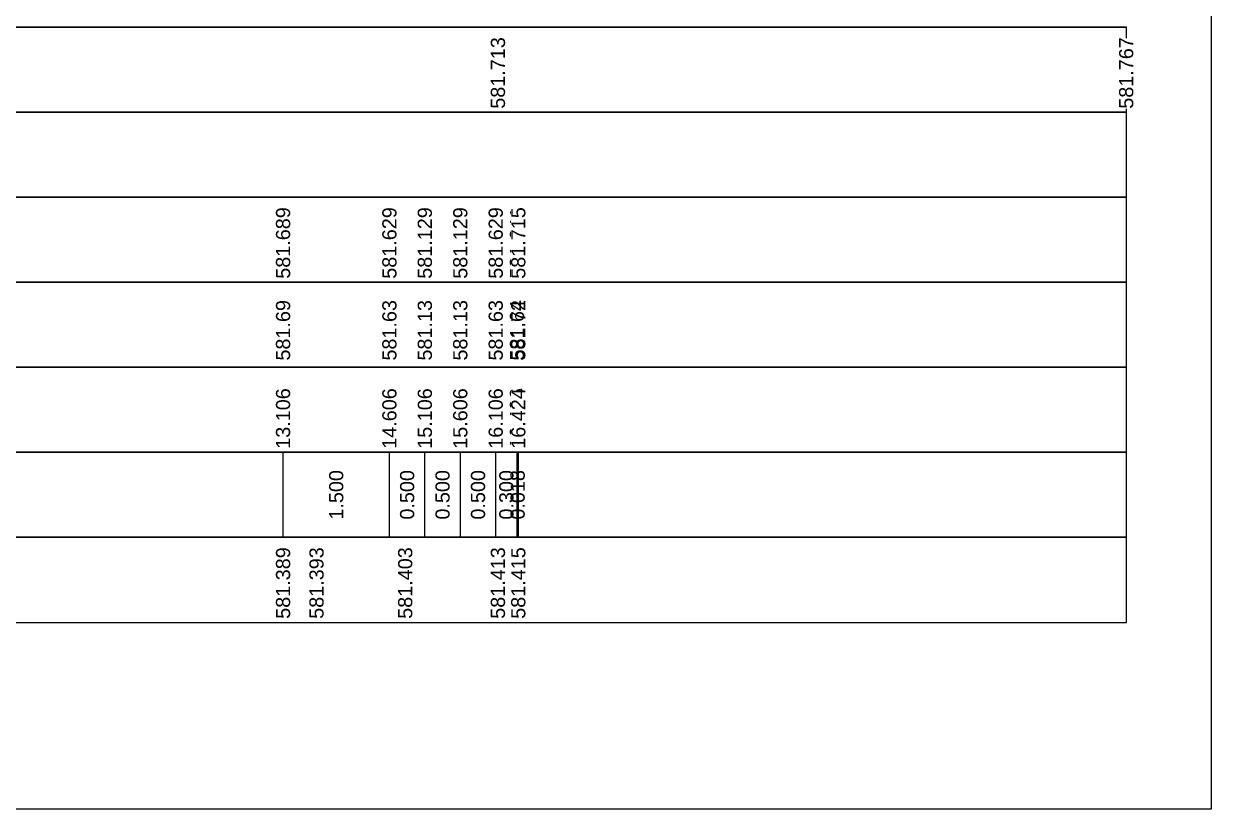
# Model space of a CAD drawing. Header units: millimetres. Extents: x 2762 to 3076, y 916 to 3305.
# Drawn here: x 2831.5 to 2848.25, y 985.65 to 996.73 of the extents above; entities that cross this region are included whole.
import ezdxf

# ---------------------------------------------------------------- set-up
doc = ezdxf.new("R2010")
doc.units = ezdxf.units.MM
doc.header["$LTSCALE"] = 2
doc.styles.add('C3D_Profil_Travers', font='romans.shx')

msp = doc.modelspace()

# ---------------------------------------------------------------- linework, layer by layer
at = {"color": 7, "linetype": 'Continuous', "lineweight": -3}
for p, q in [((2797.054, 996.684), (2847.056, 996.684)), ((2835.161, 989.484), (2835.161, 990.684)), ((2835.161, 989.484), (2835.161, 990.684)), ((2836.661, 989.484), (2836.661, 990.684)), ((2836.661, 989.484), (2836.661, 990.684)), ((2837.161, 989.484), (2837.161, 990.684)), ((2837.161, 989.484), (2837.161, 990.684)), ((2837.661, 989.484), (2837.661, 990.684)), ((2837.661, 989.484), (2837.661, 990.684)), ((2838.161, 989.484), (2838.161, 990.684)), ((2838.161, 989.484), (2838.161, 990.684)), ((2838.461, 989.484), (2838.461, 990.684)), ((2838.461, 989.484), (2838.461, 990.684)), ((2838.479, 989.484), (2838.479, 990.684))]:
    msp.add_line(p, q, dxfattribs=at)
for points in [[(2797.054, 995.484), (2847.056, 995.484), (2847.056, 996.684), (2797.054, 996.684)], [(2797.054, 994.284), (2847.056, 994.284), (2847.056, 995.484), (2797.054, 995.484)], [(2797.054, 993.084), (2847.056, 993.084), (2847.056, 994.284), (2797.054, 994.284)], [(2797.054, 991.884), (2847.056, 991.884), (2847.056, 993.084), (2797.054, 993.084)], [(2797.054, 990.684), (2847.056, 990.684), (2847.056, 991.884), (2797.054, 991.884)], [(2797.054, 989.484), (2847.056, 989.484), (2847.056, 990.684), (2797.054, 990.684)], [(2797.054, 988.284), (2847.056, 988.284), (2847.056, 989.484), (2797.054, 989.484)]]:
    msp.add_3dface(points, dxfattribs=at)

# ---------------------------------------------------------------- texts
at = {"color": 7, "linetype": 'Continuous', "lineweight": -3, "char_height": 0.2, "rotation": 90, "style": 'C3D_Profil_Travers'}
for s, insert, attachment_point in [('{\\fArial|b0|i0|c0|p34;581.69}', (2835.161, 991.979), 4), ('{\\fArial|b0|i0|c0|p34;581.63}', (2836.661, 991.979), 4), ('{\\fArial|b0|i0|c0|p34;581.13}', (2837.161, 991.979), 4), ('{\\fArial|b0|i0|c0|p34;581.13}', (2837.661, 991.979), 4), ('{\\fArial|b0|i0|c0|p34;581.63}', (2838.161, 991.979), 4), ('{\\fArial|b0|i0|c0|p34;581.64}', (2838.461, 991.979), 4), ('{\\fArial|b0|i0|c0|p34;581.72}', (2838.479, 991.979), 4), ('{\\fArial|b0|i0|c0|p34;1.500}', (2835.911, 990.084), 5), ('{\\fArial|b0|i0|c0|p34;0.500}', (2836.911, 990.084), 5), ('{\\fArial|b0|i0|c0|p34;0.500}', (2837.411, 990.084), 5), ('{\\fArial|b0|i0|c0|p34;0.500}', (2837.911, 990.084), 5), ('{\\fArial|b0|i0|c0|p34;0.300}', (2838.311, 990.084), 5), ('{\\fArial|b0|i0|c0|p34;0.018}', (2838.47, 990.084), 5)]:
    msp.add_mtext(s, dxfattribs=dict(at, insert=insert, attachment_point=attachment_point))

# ---------------------------------------------------------------- next in the draw order: texts
at = {"color": 7, "linetype": 'Continuous', "lineweight": -3, "char_height": 0.2, "attachment_point": 4, "rotation": 90, "style": 'C3D_Profil_Travers', "bg_fill": 3, "box_fill_scale": 1.000375, "bg_fill_color": 256, "bg_fill_true_color": 13158600, "bg_fill_transparency": 0}
for s, insert, width in [('{\\fArial|b0|i0|c0|p34;581.713}', (2838.192, 995.534), 0.99553), ('{\\fArial|b0|i0|c0|p34;581.767}', (2847.055, 995.534), 0.99553), ('{\\fArial|b0|i0|c0|p34;581.689}', (2835.161, 993.134), 0.99595), ('{\\fArial|b0|i0|c0|p34;581.629}', (2836.661, 993.134), 0.99595), ('{\\fArial|b0|i0|c0|p34;581.129}', (2837.161, 993.134), 0.99595), ('{\\fArial|b0|i0|c0|p34;581.129}', (2837.661, 993.134), 0.99595), ('{\\fArial|b0|i0|c0|p34;581.629}', (2838.161, 993.134), 0.99595), ('{\\fArial|b0|i0|c0|p34;581.641}', (2838.461, 993.134), 0.95654), ('{\\fArial|b0|i0|c0|p34;\\C256;13.106}', (2835.161, 990.734), 0.81944), ('{\\fArial|b0|i0|c0|p34;\\C256;14.606}', (2836.661, 990.734), 0.81944), ('{\\fArial|b0|i0|c0|p34;\\C256;15.106}', (2837.161, 990.734), 0.81944), ('{\\fArial|b0|i0|c0|p34;\\C256;15.606}', (2837.661, 990.734), 0.81944), ('{\\fArial|b0|i0|c0|p34;\\C256;16.106}', (2838.161, 990.734), 0.81944), ('{\\fArial|b0|i0|c0|p34;\\C256;16.406}', (2838.461, 990.734), 0.81944), ('{\\fArial|b0|i0|c0|p34;581.389}', (2835.161, 988.334), 0.99595), ('{\\fArial|b0|i0|c0|p34;581.393}', (2835.633, 988.334), 0.99553), ('{\\fArial|b0|i0|c0|p34;581.403}', (2836.884, 988.334), 0.99553), ('{\\fArial|b0|i0|c0|p34;581.413}', (2838.192, 988.334), 0.99553)]:
    msp.add_mtext(s, dxfattribs=dict(at, insert=insert, width=width))

# ---------------------------------------------------------------- next in the draw order: texts
for s, insert, width in [('{\\fArial|b0|i0|c0|p34;581.715}', (2838.479, 993.134), 0.99705), ('{\\fArial|b0|i0|c0|p34;\\C256;16.424}', (2838.479, 990.734), 0.81875), ('{\\fArial|b0|i0|c0|p34;581.415}', (2838.479, 988.334), 0.99705)]:
    msp.add_mtext(s, dxfattribs=dict(at, insert=insert, width=width))

# ---------------------------------------------------------------- next in the draw order: linework, layer by layer
msp.add_lwpolyline([(2789.354, 1015.145), (2848.253, 1015.145), (2848.253, 985.645), (2789.354, 985.645)], close=True)

doc.saveas('drawing.dxf')
